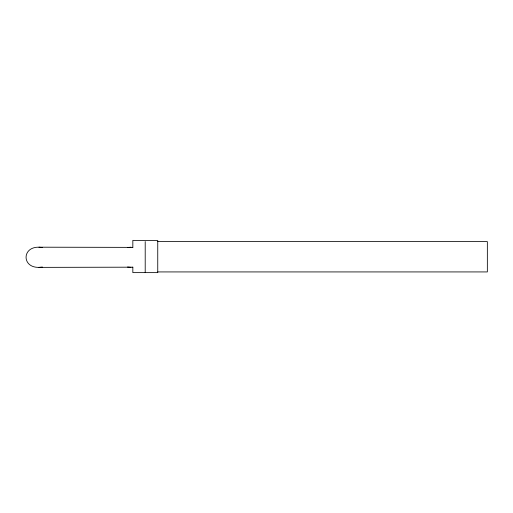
<?xml version="1.0" encoding="UTF-8"?>
<svg xmlns="http://www.w3.org/2000/svg" width="513" height="513" viewBox="0 0 513 513"><rect width="100%" height="100%" fill="white"/><g stroke="black" fill="none" stroke-linecap="round" stroke-linejoin="round"><path stroke-width="0.77" d="M132.835 247.375L38.969 247.195C21.783 246.721 21.783 267.844 38.969 267.369L132.835 267.183M127.538 247.535L130.982 247.195M38.969 267.369L42.412 267.023M157.748 241.61L487.35 241.61L487.35 271.928L157.748 271.928M38.969 247.195L42.412 247.535M127.538 267.023L130.982 267.369M145.205 241.552L145.205 272.627M132.835 247.465L132.835 240.373L157.748 240.565L157.748 272.627L132.835 272.627L132.835 267.1"/></g></svg>
